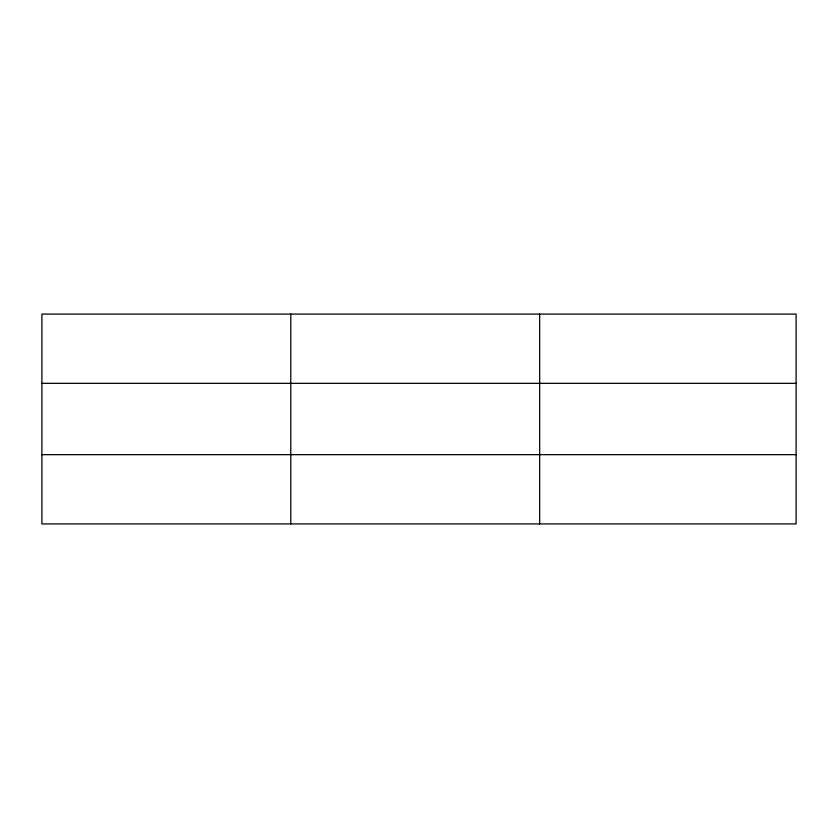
<?xml version="1.0" encoding="UTF-8"?>
<svg xmlns="http://www.w3.org/2000/svg" width="838" height="838" viewBox="0 0 838 838"><rect width="100%" height="100%" fill="white"/><g stroke="black" fill="none" stroke-linecap="round" stroke-linejoin="round"><path stroke-width="1.26" d="M290.786 523.918L290.786 314.082M539.672 523.918L539.672 314.082M796.1 383.333L796.1 314.082L41.9 314.082L41.9 523.918L796.1 523.918L796.1 383.333L41.9 383.333M41.9 454.667L796.1 454.667"/></g></svg>
